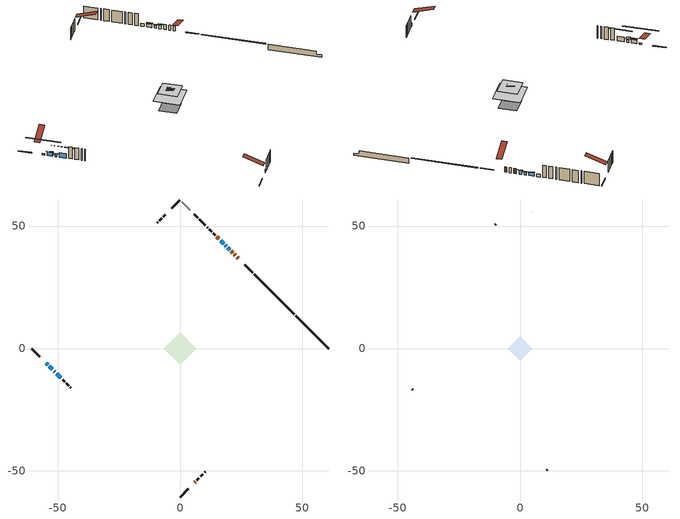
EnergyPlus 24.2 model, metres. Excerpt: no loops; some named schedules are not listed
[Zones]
conditioned space
 floor outside (Floor1 construction): -1.96,0 0,1.96 1.96,0 0,-1.96 z1
 floor adiabatic (AdiabaticFloorConstruction): -6.69,0 0,6.69 6.69,0 0,-6.69 z3.44
 floor foundation (Slab1 construction): -4.52,0 0,4.52 4.52,0 0,-4.52 z-1.13
 wall outside (RimJoist2 construction): 0,-60.65 3.28,-57.37 / -60.65,0 -57.37,-3.28 / 0,60.65 -3.28,57.37 / 29.71,30.94 26.43,34.22 z1:1.3
 wall outside (AdiabaticWallConstruction 1): 23.75,36.89 23.3,37.35 / 21.53,39.12 20.9,39.74 z1:3.03
 wall outside (AdiabaticWallConstruction): 20.25,40.4 19.6,41.05 / -53.39,-7.26 -52.1,-8.55 z1:2.47; -54.69,-5.95 -54.04,-6.6 z1:1.48; 18.95,41.7 18.51,42.14 z1:2.07; -51.44,-9.21 -51.06,-9.59 z1:1.89; 17.86,42.79 16.56,44.09 z1:2.37; -50.41,-10.24 -48.64,-12 z1:2.83
 wall outside (Wall1 construction): 6.89,-53.76 7.75,-52.9 / -47.99,-12.66 -47.12,-13.52 / -5.96,54.69 -6.82,53.83 / 14.44,46.21 13.58,47.07 z1:5.88
 wall outside (Wall2 construction): 8.41,-52.24 9.36,-51.29 / -46.47,-14.18 -45.52,-15.13 / -7.48,53.17 -8.42,52.22 / 12.92,47.73 11.97,48.68 z1:5.88
 wall outside (Wall3 construction): 10.01,-50.63 10.28,-50.37 / -44.86,-15.79 -44.59,-16.05 / -9.08,51.57 -9.35,51.3 / 11.32,49.33 11.05,49.6 z1:5.88
 wall foundation (FoundationWall1 construction): 47.26,13.38,-1.13 47.26,13.38,1 59.31,1.34,1 59.31,1.34,-0.18 60.65,0,-0.18 60.65,0,-1.13
 wall othersidecoefficients (RimJoist1 construction): 46.61,14.04 30.36,30.28 z1:1.3
 wall othersidecoefficients (AdiabaticWallConstruction 1): 22.64,38.01 22.18,38.47 z1:3.03
 wall othersidecoefficients (AdiabaticWallConstruction): 5.95,-54.69 6.23,-54.42 / 15.91,44.74 15.1,45.55 z1:2.22
 wall othersidecoefficients (Wall4 construction): 10.39,50.26 7.83,52.82 z1:5.88
 wall othersidecoefficients (Wall6 construction): 7.17,53.48 5.72,54.93 z1:5.88
 wall adiabatic (Wall8 construction): 4.28,56.36 0.66,59.99 z1:5.88
 window (WindowConstruction): 20.25,40.4 19.6,41.05 z1:2.47
 window (WindowConstruction 6): -54.69,-5.96 -54.05,-6.6 z1:1.48
 window (WindowConstruction 1): 18.94,41.7 18.51,42.13 z1:2.07
 window (WindowConstruction 2): -53.39,-7.26 -52.1,-8.55 z1:2.47
 window (WindowConstruction 5): -51.44,-9.21 -51.06,-9.59 z1:1.89
 window (WindowConstruction 3): 17.86,42.79 16.56,44.08 z1:2.37
 window (WindowConstruction 4): -50.4,-10.24 -48.64,-12 z1:2.83
 door (Door): 23.75,36.9 23.3,37.35 z1:3.03
 door inside (Door 1): 22.64,38.01 22.18,38.46 z1:3.03
 door (Door 2): 21.53,39.12 20.9,39.74 z1:3.03
 door inside (Window 1): 5.96,-54.69 6.23,-54.42 z1:2.22
 door inside (Window): 15.91,44.74 15.1,45.55 z1:2.22
 ceiling adiabatic (AdiabaticFloorConstruction): 0,-6.69 6.69,0 0,6.69 -6.69,0 z3.44
attic - vented
 floor to conditioned space (Floor2 construction Reversed): -4.93,0 0,4.93 4.93,0 0,-4.93 z5.88
 floor to conditioned space (Floor3 construction Reversed): -1.96,0 0,1.96 1.96,0 0,-1.96 z5.88
 wall outside (Wall7 construction): 10.94,-49.71 11.06,-49.59 / -43.94,-16.71 -43.81,-16.83 / -10.01,50.64 -10.13,50.52 / 5.06,55.58 4.94,55.71 z1:5.88
 roof outside (Roof1 construction): 5.3,-55.35,5.88 0.13,-50.18,8.31 -1.23,-51.54,8.31 3.94,-56.71,5.88; -55.35,-5.3,5.88 -50.18,-0.13,8.31 -51.54,1.23,8.31 -56.71,-3.94,5.88; -5.3,55.35,5.88 -0.13,50.18,8.31 1.23,51.54,8.31 -3.94,56.71,5.88; 24.41,36.24,5.88 19.24,31.07,8.31 20.6,29.71,8.31 25.77,34.88,5.88
shading: 19.39,41.26 20.46,40.19 20.67,40.4 19.6,41.47 z2.77; -49.95,-10.7 -58.79,-1.86 -59,-2.07 -50.16,-10.91 z7.27; 18.3,42.35 19.16,41.49 19.37,41.7 18.51,42.56 z2.37; -51.88,-8.76 -53.6,-7.05 -53.81,-7.26 -52.1,-8.97 z2.77; -50.74,-9.91 -51.76,-8.88 -52.63,-9.75 -51.6,-10.77 z2.35; 16.46,44.19 17.96,42.69 18.29,43.01 16.78,44.52 z2.52; -46.71,-13.94 -52.34,-8.31 -52.55,-8.52 -46.92,-14.15 z5.57
[Building]
Building 1: Terrain=Suburbs
[Site:Location]
Montreal Intl AP_QC: Latitude {deg}=45.47; Longitude {deg}=-73.74; Time Zone {hr}=-5; Elevation {m}=36; Keep Site Location Information=Yes
[Site:GroundTemperature:Shallow]
2.07863, -0.316383, -0.508184, 0.628371, 5.19101, 9.73239, 13.6695, 16.1636, 16.3755, 14.347, 10.5102, 6.10817
[Site:WaterMainsTemperature]
Calculation Method=Schedule; Temperature Schedule=mains temperature schedule
[Material] Roughness=Rough; Thermal Absorptance=0.9
Name | Thickness {m} | Conductivity {W/m-K} | Density {kg/m3} | Specific Heat {J/kg-K} | Solar Absorptance | Visible Absorptance
asphalt or fiberglass shingles | 0.00635 | 0.162714 | 1121.4 | 1465.45 | 0.4 | 0.4
ceiling loosefill ins | 0.0846667 | 0.0480833 | 16.02 | 1046.75 | 0.7 | 0.7
ceiling stud and cavity | 0.1397 | 0.10635 | 65.682 | 1177.47 | 0.7 | 0.7
ceiling stud and cavity 1 | 0.1397 | 0.159953 | 65.682 | 1177.47 | 0.7 | 0.7
concrete 4.0 in. | 0.1016 | 1.803125 | 2242.8 | 837.4 | 0.7 | 0.7
concrete 8.0 in. | 0.2032 | 1.803125 | 2242.8 | 837.4 | 0.7 | 0.7
door material | 0.04445 | 2.524375 | 512.64 | 1214.23 | 0.7 | 0.7
door material 1 | 0.04445 | 0.053851 | 512.64 | 1214.23 | 0.7 | 0.7
door material 2 | 0.04445 | 0.060037 | 512.64 | 1214.23 | 0.7 | 0.7
door material 3 | 0.04445 | 0.20624 | 512.64 | 1214.23 | 0.7 | 0.7
exterior vertical ins | 0.013071 | 0.029427 | 32.04 | 1214.23 | 0.7 | 0.7
floor covering | 0.0127 | 0.0433444 | 54.468 | 1339.84 | 0.6 | 0.6
floor rigid ins; wall rigid ins | 0.512978 | 0.029427 | 32.04 | 1214.23 | 0.7 | 0.7
floor stud and cavity | 0.1397 | 0.0912768 | 92.3553 | 1139.71 | 0.7 | 0.7
floor stud and cavity 1 | 0.1397 | 1.75129 | 37.0049 | 1207.88 | 0.7 | 0.7
furniture material conditioned space 1 | 0.1524 | 0.115458 | 640.8 | 1214.23 | 0.6 | 0.6
gypsum board | 0.0127 | 0.160291 | 801 | 837.4 | 0.6 | 0.6
gypsum board 1 | 0.0127 | 0.160291 | 801 | 837.4 | 0.7 | 0.7
osb sheathing 0.5 in. | 0.0127 | 0.115458 | 512.64 | 1214.23 | 0.7 | 0.7
osb sheathing 0.5 in. 1 | 0.0127 | 0.115458 | 512.64 | 1214.23 | 0.4 | 0.4
osb sheathing 0.75 in. | 0.01905 | 0.115458 | 512.64 | 1214.23 | 0.7 | 0.7
osb sheathing 2.0 in. | 0.0508 | 0.115458 | 512.64 | 1214.23 | 0.7 | 0.7
rim joist stud and cavity | 0.0508 | 0.756723 | 125.044 | 1163.47 | 0.6 | 0.6
rim joist stud and cavity 1 | 0.0508 | 0.0911302 | 125.044 | 1163.47 | 0.6 | 0.6
wall stud and cavity | 0.1397 | 0.177493 | 139.0536 | 1170.24 | 0.7 | 0.7
wall stud and cavity 1 | 0.1397 | 0.139681 | 139.0536 | 1170.24 | 0.7 | 0.7
wall stud and cavity 2 | 0.1397 | 0.202915 | 139.0536 | 1170.24 | 0.7 | 0.7
wall stud and cavity 3 | 0.1397 | 0.147048 | 139.0536 | 1170.24 | 0.7 | 0.7
wall stud and cavity 4 | 0.1397 | 0.108751 | 139.0536 | 1170.24 | 0.7 | 0.7
wall stud and cavity 5 | 0.0889 | 6.1454 | 50.32683 | 1063.81 | 0.6 | 0.6
wall stud and cavity 6 | 0.1397 | 0.120111 | 139.0536 | 1170.24 | 0.7 | 0.7
wall stud and cavity 7 | 0.0889 | 0.380278 | 52.3479 | 1209.89 | 0.7 | 0.7
wall stud and cavity 8 | 0.0889 | 0.391764 | 83.0341 | 1211.67 | 0.7 | 0.7
wood siding | 0.0254 | 0.102417 | 544.68 | 1172.36 | 0.4 | 0.4
wood siding 1 | 0.00254 | 0.102417 | 544.68 | 1172.36 | 0.4 | 0.4
wood siding 2; wood siding 3; wood siding 4 | 0.0254 | 0.102417 | 544.68 | 1172.36 | 0.7 | 0.7
[WindowMaterial:SimpleGlazingSystem]
Name | U-Factor {W/m2-K} | Solar Heat Gain Coefficient
WindowMaterial | 4.48392 | 0.67
WindowMaterial 1 | 5.16244 | 0.63
WindowMaterial 2 | 1.73406 | 0.4
WindowMaterial 3 | 2.26212 | 0.48
WindowMaterial 4 | 2.992306 | 0.59
WindowMaterial 5 | 5.624059 | 0.6
[Construction]
AdiabaticFloorConstruction: floor stud and cavity 1, floor rigid ins, osb sheathing 0.75 in., floor covering
AdiabaticWallConstruction: wood siding 3, wall rigid ins, wall stud and cavity 7, gypsum board
AdiabaticWallConstruction 1: wood siding 4, wall rigid ins, wall stud and cavity 7, gypsum board
Door: door material 1
Door 1: door material 2
Door 2: door material 3
Floor1 construction: floor stud and cavity, osb sheathing 0.75 in., floor covering
Floor2 construction Reversed: gypsum board, ceiling stud and cavity, ceiling loosefill ins
Floor3 construction Reversed: gypsum board, ceiling stud and cavity 1, ceiling loosefill ins
FoundationWall1 construction: concrete 8.0 in., gypsum board 1
furniture construction conditioned space 1: furniture material conditioned space 1
PartitionWallConstruction: gypsum board, wall stud and cavity 8, gypsum board
RimJoist1 construction: osb sheathing 2.0 in., rim joist stud and cavity
RimJoist2 construction: wood siding 2, osb sheathing 2.0 in., rim joist stud and cavity 1
Roof1 construction: asphalt or fiberglass shingles
Slab1 construction: concrete 4.0 in.
Wall1 construction: wood siding, osb sheathing 0.5 in., wall stud and cavity, gypsum board
Wall2 construction: wood siding, osb sheathing 0.5 in., wall stud and cavity 1, gypsum board
Wall3 construction: wood siding, osb sheathing 0.5 in., wall stud and cavity 2, gypsum board
Wall4 construction: osb sheathing 0.5 in. 1, wall stud and cavity 3, gypsum board
Wall6 construction: osb sheathing 0.5 in. 1, wall stud and cavity 4, gypsum board
Wall7 construction: wood siding 1, wall stud and cavity 5
Wall8 construction: osb sheathing 0.5 in. 1, wall stud and cavity 6, gypsum board
Window; Window 1: door material
WindowConstruction; WindowConstruction 2: WindowMaterial
WindowConstruction 1: WindowMaterial 1
WindowConstruction 3: WindowMaterial 2
WindowConstruction 4: WindowMaterial 3
WindowConstruction 5: WindowMaterial 4
WindowConstruction 6: WindowMaterial 5
[Zone] Multiplier=1; Part of Total Floor Area=Yes
Name | Volume {m3}
attic - vented | 22.2644
conditioned space | 339.5
[Space]
Name | Zone | Volume {m3}
attic - vented 1 | attic - vented | 22.2644
conditioned space 1 | conditioned space | 339.5
[ZoneInfiltration:EffectiveLeakageArea]
infil attic - vented 1: Zone or Space=attic - vented 1; Schedule=Always On Discrete; Effective Air Leakage Area {cm2}=2252; Stack Coefficient=0.000508526; Wind Coefficient=1.52362e-05
[ZoneMixing]
whole house fan mix: Zone or Space=attic - vented; Schedule=Always On Continuous; Design Flow Rate Calculation Method=Flow/Zone; Design Flow Rate {m3/s}=0; Source Zone or Space=conditioned space
[SurfaceProperty:OtherSideCoefficients]
other non-freezing space: Combined Convective/Radiative Film Coefficient {W/m2-K}=8.35; Constant Temperature Coefficient=1; External Dry-Bulb Temperature Coefficient=0; Ground Temperature Coefficient=0; Wind Speed Coefficient=0; Zone Air Temperature Coefficient=0; Constant Temperature Schedule=other non-freezing space; Previous Other Side Temperature Coefficient=0
[SurfaceProperty:ExposedFoundationPerimeter]
Slab1: Exposed Perimeter Calculation Method=TotalExposedPerimeter; Total Exposed Perimeter {m}=18.928
[InternalMass] Zone or ZoneList=conditioned space; Space or SpaceList=conditioned space 1
Name | Construction | Surface Area {m2}
furniture mass conditioned space 1 | furniture construction conditioned space 1 | 55.2399
partition wall mass | PartitionWallConstruction | 138.1
[Lights]
interior lighting: Zone or ZoneList or Space or SpaceList=conditioned space 1; Schedule=interior lighting schedule; Design Level Calculation Method=LightingLevel; Lighting Level {W}=343.2; Return Air Fraction=0; Fraction Radiant=0.6; Fraction Visible=0.2; Fraction Replaceable=1
[People]
occupants: Zone or ZoneList or Space or SpaceList=conditioned space 1; Number of People Schedule=occupants schedule; Number of People Calculation Method=People; Number of People=3; Fraction Radiant=0.314171; Sensible Heat Fraction=0.56303; Activity Level Schedule=occupants activity schedule; Carbon Dioxide Generation Rate {m3/s-W}=0; Enable ASHRAE 55 Comfort Warnings=No; Mean Radiant Temperature Calculation Type=EnclosureAveraged
[ElectricEquipment] Zone or ZoneList or Space or SpaceList=conditioned space 1; Design Level Calculation Method=EquipmentLevel
Name | Schedule | Design Level {W} | Fraction Latent | Fraction Radiant | Fraction Lost
clothes dryer | clothes dryer schedule | 140.772 | 0.015 | 0.081 | 0.85
clothes washer | clothes washer schedule | 32.1985 | 0.03 | 0.162 | 0.7
cooking range | cooking range schedule | 208.969 | 0.08 | 0.432 | 0.2
dishwasher | dishwasher schedule | 66.8632 | 0.3 | 0.18 | 0.4
fridge | fridge schedule | 72.9452 | 0 | 0.6 | 0
mech vent bath fan 0 | mech vent bath fan 0 schedule | 50.2 | 0 | 0 | 1
mech vent house fan | mech vent house fan schedule | 0 | 0 | 0 | 1
mech vent house fan cfis | mech vent house fan cfis schedule | 0 | 0 | 0 | 0
misc plug loads | misc plug loads schedule | 494.7 | 0.045 | 0.513 | 0.1
whole house fan | Always On Discrete | 0 | 0 | 0 | 1
[OtherEquipment] Zone or ZoneList or Space or SpaceList=conditioned space 1; Design Level Calculation Method=EquipmentLevel
Name | Fuel Type | Schedule | Design Level {W} | Fraction Latent | Fraction Radiant | Fraction Lost
clothes dryer 1 | Electricity | clothes dryer schedule | 0 | 0.015 | 0.081 | 0.85
cooking range 1 | Electricity | cooking range schedule | 0 | 0.08 | 0.432 | 0.2
general water use latent | None | general water use schedule | 59.3978 | 1 | 0 | 0
general water use sensible | None | general water use schedule | -58.539 | 0 | 0.6 | 0
mech vent house fan latent load | None | Always On Discrete | 0 | 1 | 0 | 0
mech vent house fan sensible load | None | Always On Discrete | 0 | 0 | 0 | 0
water heater energy adjustment1 | Electricity | Always On Discrete | 0.01 | 0 | 0 | 1
[ZoneInfiltration:DesignFlowRate] Zone or ZoneList or Space or SpaceList=conditioned space 1; Schedule=Always On Discrete; Design Flow Rate Calculation Method=Flow/Zone; Design Flow Rate {m3/s}=0
infil flow; natural vent flow; whole house fan flow
[Foundation:Kiva]
Foundation Kiva 1: Initial Indoor Air Temperature {C}=18; Wall Height Above Grade {m}=1.00002; Wall Depth Below Slab {m}=0.2032; Custom Block Material Name 1=exterior vertical ins; Custom Block Depth 1 {m}=2.13; Custom Block X Position 1 {m}=0.2159; Custom Block Z Position 1 {m}=0
[Foundation:Kiva:Settings]
Soil Conductivity {W/m-K}=0.849921; Soil Density {kg/m3}=1842.3; Soil Specific Heat {J/kg-K}=418.7; Ground Solar Absorptivity=0.9; Ground Thermal Absorptivity=0.9; Ground Surface Roughness {m}=0.03; Far-Field Width {m}=40; Deep-Ground Boundary Condition=ZeroFlux; Deep-Ground Depth {m}=40; Minimum Cell Dimension {m}=0.2; Maximum Cell Growth Coefficient=3; Simulation Timestep=Timestep
[Exterior:Lights]
exterior lighting: Schedule=exterior lighting schedule; Design Level {W}=75.6
[Schedule:Constant]
Name | Hourly Value
Always On Continuous; mech vent house fan schedule; mech vent house fan cfis schedule; Always On Discrete | 1
other non-freezing space; fridge schedule | 0
occupants activity schedule | 117.228
[Schedule:Week:Daily]
interior lighting schedule Week Rule - Jan1-Jan27: interior lighting schedule day, interior lighting schedule day, interior lighting schedule day, interior lighting schedule day, interior lighting schedule day, interior lighting schedule day, interior lighting schedule day, interior lighting schedule default day, interior lighting schedule default day, interior lighting schedule default day, interior lighting schedule default day, interior lighting schedule default day
interior lighting schedule Week Rule - Jan28-Feb3: interior lighting schedule day, interior lighting schedule day, interior lighting schedule day, interior lighting schedule day, interior lighting schedule day 1, interior lighting schedule day 1, interior lighting schedule day 1, interior lighting schedule default day, interior lighting schedule default day, interior lighting schedule default day, interior lighting schedule default day, interior lighting schedule default day
interior lighting schedule Week Rule - Feb4-Feb24: interior lighting schedule day 1, interior lighting schedule day 1, interior lighting schedule day 1, interior lighting schedule day 1, interior lighting schedule day 1, interior lighting schedule day 1, interior lighting schedule day 1, interior lighting schedule default day, interior lighting schedule default day, interior lighting schedule default day, interior lighting schedule default day, interior lighting schedule default day
interior lighting schedule Week Rule - Feb25-Mar3: interior lighting schedule day 1, interior lighting schedule day 1, interior lighting schedule day 1, interior lighting schedule day 1, interior lighting schedule day 2, interior lighting schedule day 2, interior lighting schedule day 2, interior lighting schedule default day, interior lighting schedule default day, interior lighting schedule default day, interior lighting schedule default day, interior lighting schedule default day
interior lighting schedule Week Rule - Mar4-Mar31: interior lighting schedule day 2, interior lighting schedule day 2, interior lighting schedule day 2, interior lighting schedule day 2, interior lighting schedule day 2, interior lighting schedule day 2, interior lighting schedule day 2, interior lighting schedule default day, interior lighting schedule default day, interior lighting schedule default day, interior lighting schedule default day, interior lighting schedule default day
interior lighting schedule Week Rule - Apr1-Apr28: interior lighting schedule day 3, interior lighting schedule day 3, interior lighting schedule day 3, interior lighting schedule day 3, interior lighting schedule day 3, interior lighting schedule day 3, interior lighting schedule day 3, interior lighting schedule default day, interior lighting schedule default day, interior lighting schedule default day, interior lighting schedule default day, interior lighting schedule default day
interior lighting schedule Week Rule - Apr29-May5: interior lighting schedule day 3, interior lighting schedule day 3, interior lighting schedule day 4, interior lighting schedule day 4, interior lighting schedule day 4, interior lighting schedule day 4, interior lighting schedule day 4, interior lighting schedule default day, interior lighting schedule default day, interior lighting schedule default day, interior lighting schedule default day, interior lighting schedule default day
interior lighting schedule Week Rule - May6-May26: interior lighting schedule day 4, interior lighting schedule day 4, interior lighting schedule day 4, interior lighting schedule day 4, interior lighting schedule day 4, interior lighting schedule day 4, interior lighting schedule day 4, interior lighting schedule default day, interior lighting schedule default day, interior lighting schedule default day, interior lighting schedule default day, interior lighting schedule default day
interior lighting schedule Week Rule - May27-Jun2: interior lighting schedule day 4, interior lighting schedule day 4, interior lighting schedule day 4, interior lighting schedule day 4, interior lighting schedule day 4, interior lighting schedule day 5, interior lighting schedule day 5, interior lighting schedule default day, interior lighting schedule default day, interior lighting schedule default day, interior lighting schedule default day, interior lighting schedule default day
interior lighting schedule Week Rule - Jun3-Jun30: interior lighting schedule day 5, interior lighting schedule day 5, interior lighting schedule day 5, interior lighting schedule day 5, interior lighting schedule day 5, interior lighting schedule day 5, interior lighting schedule day 5, interior lighting schedule default day, interior lighting schedule default day, interior lighting schedule default day, interior lighting schedule default day, interior lighting schedule default day
interior lighting schedule Week Rule - Jul1-Jul28: interior lighting schedule day 6, interior lighting schedule day 6, interior lighting schedule day 6, interior lighting schedule day 6, interior lighting schedule day 6, interior lighting schedule day 6, interior lighting schedule day 6, interior lighting schedule default day, interior lighting schedule default day, interior lighting schedule default day, interior lighting schedule default day, interior lighting schedule default day
interior lighting schedule Week Rule - Jul29-Aug4: interior lighting schedule day 6, interior lighting schedule day 6, interior lighting schedule day 6, interior lighting schedule day 7, interior lighting schedule day 7, interior lighting schedule day 7, interior lighting schedule day 7, interior lighting schedule default day, interior lighting schedule default day, interior lighting schedule default day, interior lighting schedule default day, interior lighting schedule default day
interior lighting schedule Week Rule - Aug5-Aug25: interior lighting schedule day 7, interior lighting schedule day 7, interior lighting schedule day 7, interior lighting schedule day 7, interior lighting schedule day 7, interior lighting schedule day 7, interior lighting schedule day 7, interior lighting schedule default day, interior lighting schedule default day, interior lighting schedule default day, interior lighting schedule default day, interior lighting schedule default day
interior lighting schedule Week Rule - Aug26-Sep1: interior lighting schedule day 7, interior lighting schedule day 7, interior lighting schedule day 7, interior lighting schedule day 7, interior lighting schedule day 7, interior lighting schedule day 7, interior lighting schedule day 8, interior lighting schedule default day, interior lighting schedule default day, interior lighting schedule default day, interior lighting schedule default day, interior lighting schedule default day
interior lighting schedule Week Rule - Sep2-Sep29: interior lighting schedule day 8, interior lighting schedule day 8, interior lighting schedule day 8, interior lighting schedule day 8, interior lighting schedule day 8, interior lighting schedule day 8, interior lighting schedule day 8, interior lighting schedule default day, interior lighting schedule default day, interior lighting schedule default day, interior lighting schedule default day, interior lighting schedule default day
interior lighting schedule Week Rule - Sep30-Oct6: interior lighting schedule day 8, interior lighting schedule day 9, interior lighting schedule day 9, interior lighting schedule day 9, interior lighting schedule day 9, interior lighting schedule day 9, interior lighting schedule day 9, interior lighting schedule default day, interior lighting schedule default day, interior lighting schedule default day, interior lighting schedule default day, interior lighting schedule default day
interior lighting schedule Week Rule - Oct7-Oct27: interior lighting schedule day 9, interior lighting schedule day 9, interior lighting schedule day 9, interior lighting schedule day 9, interior lighting schedule day 9, interior lighting schedule day 9, interior lighting schedule day 9, interior lighting schedule default day, interior lighting schedule default day, interior lighting schedule default day, interior lighting schedule default day, interior lighting schedule default day
interior lighting schedule Week Rule - Oct28-Nov3: interior lighting schedule day 9, interior lighting schedule day 9, interior lighting schedule day 9, interior lighting schedule day 9, interior lighting schedule day 10, interior lighting schedule day 10, interior lighting schedule day 10, interior lighting schedule default day, interior lighting schedule default day, interior lighting schedule default day, interior lighting schedule default day, interior lighting schedule default day
interior lighting schedule Week Rule - Nov4-Nov24: interior lighting schedule day 10, interior lighting schedule day 10, interior lighting schedule day 10, interior lighting schedule day 10, interior lighting schedule day 10, interior lighting schedule day 10, interior lighting schedule day 10, interior lighting schedule default day, interior lighting schedule default day, interior lighting schedule default day, interior lighting schedule default day, interior lighting schedule default day
interior lighting schedule Week Rule - Nov25-Dec1: interior lighting schedule day 10, interior lighting schedule day 10, interior lighting schedule day 10, interior lighting schedule day 10, interior lighting schedule day 10, interior lighting schedule day 10, interior lighting schedule day 11, interior lighting schedule default day, interior lighting schedule default day, interior lighting schedule default day, interior lighting schedule default day, interior lighting schedule default day
interior lighting schedule Week Rule - Dec2-Dec31: interior lighting schedule day 11, interior lighting schedule day 11, interior lighting schedule day 11, interior lighting schedule day 11, interior lighting schedule day 11, interior lighting schedule day 11, interior lighting schedule day 11, interior lighting schedule default day, interior lighting schedule default day, interior lighting schedule default day, interior lighting schedule default day, interior lighting schedule default day
occupants schedule Week Rule - Jan1-Dec31: occupants schedule day, occupants schedule day, occupants schedule day, occupants schedule day, occupants schedule day, occupants schedule day, occupants schedule day, occupants schedule default day, occupants schedule default day, occupants schedule default day, occupants schedule default day, occupants schedule default day
clothes dryer schedule Week Rule - Jan1-Dec31: clothes dryer schedule day, clothes dryer schedule day, clothes dryer schedule day, clothes dryer schedule day, clothes dryer schedule day, clothes dryer schedule day, clothes dryer schedule day, clothes dryer schedule default day, clothes dryer schedule default day, clothes dryer schedule default day, clothes dryer schedule default day, clothes dryer schedule default day
clothes washer schedule Week Rule - Jan1-Dec31: clothes washer schedule day, clothes washer schedule day, clothes washer schedule day, clothes washer schedule day, clothes washer schedule day, clothes washer schedule day, clothes washer schedule day, clothes washer schedule default day, clothes washer schedule default day, clothes washer schedule default day, clothes washer schedule default day, clothes washer schedule default day
cooking range schedule Week Rule - Jan1-Dec31: cooking range schedule day, cooking range schedule day, cooking range schedule day, cooking range schedule day, cooking range schedule day, cooking range schedule day, cooking range schedule day, cooking range schedule default day, cooking range schedule default day, cooking range schedule default day, cooking range schedule default day, cooking range schedule default day
dishwasher schedule Week Rule - Jan1-Dec31: dishwasher schedule day, dishwasher schedule day, dishwasher schedule day, dishwasher schedule day, dishwasher schedule day, dishwasher schedule day, dishwasher schedule day, dishwasher schedule default day, dishwasher schedule default day, dishwasher schedule default day, dishwasher schedule default day, dishwasher schedule default day
mech vent bath fan 0 schedule Week Rule - Jan1-Dec31: mech vent bath fan 0 schedule day, mech vent bath fan 0 schedule day, mech vent bath fan 0 schedule day, mech vent bath fan 0 schedule day, mech vent bath fan 0 schedule day, mech vent bath fan 0 schedule day, mech vent bath fan 0 schedule day, mech vent bath fan 0 schedule default day, mech vent bath fan 0 schedule default day, mech vent bath fan 0 schedule default day, mech vent bath fan 0 schedule default day, mech vent bath fan 0 schedule default day
misc plug loads schedule Week Rule - Jan1-Dec31: misc plug loads schedule day, misc plug loads schedule day, misc plug loads schedule day, misc plug loads schedule day, misc plug loads schedule day, misc plug loads schedule day, misc plug loads schedule day, misc plug loads schedule default day, misc plug loads schedule default day, misc plug loads schedule default day, misc plug loads schedule default day, misc plug loads schedule default day
general water use schedule Week Rule - Jan1-Dec31: general water use schedule day, general water use schedule day, general water use schedule day, general water use schedule day, general water use schedule day, general water use schedule day, general water use schedule day, general water use schedule default day, general water use schedule default day, general water use schedule default day, general water use schedule default day, general water use schedule default day
exterior lighting schedule Week Rule - Jan1-Jan27: exterior lighting schedule day, exterior lighting schedule day, exterior lighting schedule day, exterior lighting schedule day, exterior lighting schedule day, exterior lighting schedule day, exterior lighting schedule day, exterior lighting schedule default day, exterior lighting schedule default day, exterior lighting schedule default day, exterior lighting schedule default day, exterior lighting schedule default day
exterior lighting schedule Week Rule - Jan28-Feb3: exterior lighting schedule day, exterior lighting schedule day, exterior lighting schedule day, exterior lighting schedule day, exterior lighting schedule day 1, exterior lighting schedule day 1, exterior lighting schedule day 1, exterior lighting schedule default day, exterior lighting schedule default day, exterior lighting schedule default day, exterior lighting schedule default day, exterior lighting schedule default day
exterior lighting schedule Week Rule - Feb4-Feb24: exterior lighting schedule day 1, exterior lighting schedule day 1, exterior lighting schedule day 1, exterior lighting schedule day 1, exterior lighting schedule day 1, exterior lighting schedule day 1, exterior lighting schedule day 1, exterior lighting schedule default day, exterior lighting schedule default day, exterior lighting schedule default day, exterior lighting schedule default day, exterior lighting schedule default day
exterior lighting schedule Week Rule - Feb25-Mar3: exterior lighting schedule day 1, exterior lighting schedule day 1, exterior lighting schedule day 1, exterior lighting schedule day 1, exterior lighting schedule day 2, exterior lighting schedule day 2, exterior lighting schedule day 2, exterior lighting schedule default day, exterior lighting schedule default day, exterior lighting schedule default day, exterior lighting schedule default day, exterior lighting schedule default day
exterior lighting schedule Week Rule - Mar4-Mar31: exterior lighting schedule day 2, exterior lighting schedule day 2, exterior lighting schedule day 2, exterior lighting schedule day 2, exterior lighting schedule day 2, exterior lighting schedule day 2, exterior lighting schedule day 2, exterior lighting schedule default day, exterior lighting schedule default day, exterior lighting schedule default day, exterior lighting schedule default day, exterior lighting schedule default day
exterior lighting schedule Week Rule - Apr1-Apr28: exterior lighting schedule day 3, exterior lighting schedule day 3, exterior lighting schedule day 3, exterior lighting schedule day 3, exterior lighting schedule day 3, exterior lighting schedule day 3, exterior lighting schedule day 3, exterior lighting schedule default day, exterior lighting schedule default day, exterior lighting schedule default day, exterior lighting schedule default day, exterior lighting schedule default day
exterior lighting schedule Week Rule - Apr29-May5: exterior lighting schedule day 3, exterior lighting schedule day 3, exterior lighting schedule day 4, exterior lighting schedule day 4, exterior lighting schedule day 4, exterior lighting schedule day 4, exterior lighting schedule day 4, exterior lighting schedule default day, exterior lighting schedule default day, exterior lighting schedule default day, exterior lighting schedule default day, exterior lighting schedule default day
exterior lighting schedule Week Rule - May6-May26: exterior lighting schedule day 4, exterior lighting schedule day 4, exterior lighting schedule day 4, exterior lighting schedule day 4, exterior lighting schedule day 4, exterior lighting schedule day 4, exterior lighting schedule day 4, exterior lighting schedule default day, exterior lighting schedule default day, exterior lighting schedule default day, exterior lighting schedule default day, exterior lighting schedule default day
exterior lighting schedule Week Rule - May27-Jun2: exterior lighting schedule day 4, exterior lighting schedule day 4, exterior lighting schedule day 4, exterior lighting schedule day 4, exterior lighting schedule day 4, exterior lighting schedule day 5, exterior lighting schedule day 5, exterior lighting schedule default day, exterior lighting schedule default day, exterior lighting schedule default day, exterior lighting schedule default day, exterior lighting schedule default day
exterior lighting schedule Week Rule - Jun3-Jun30: exterior lighting schedule day 5, exterior lighting schedule day 5, exterior lighting schedule day 5, exterior lighting schedule day 5, exterior lighting schedule day 5, exterior lighting schedule day 5, exterior lighting schedule day 5, exterior lighting schedule default day, exterior lighting schedule default day, exterior lighting schedule default day, exterior lighting schedule default day, exterior lighting schedule default day
exterior lighting schedule Week Rule - Jul1-Jul28: exterior lighting schedule day 6, exterior lighting schedule day 6, exterior lighting schedule day 6, exterior lighting schedule day 6, exterior lighting schedule day 6, exterior lighting schedule day 6, exterior lighting schedule day 6, exterior lighting schedule default day, exterior lighting schedule default day, exterior lighting schedule default day, exterior lighting schedule default day, exterior lighting schedule default day
exterior lighting schedule Week Rule - Jul29-Aug4: exterior lighting schedule day 6, exterior lighting schedule day 6, exterior lighting schedule day 6, exterior lighting schedule day 7, exterior lighting schedule day 7, exterior lighting schedule day 7, exterior lighting schedule day 7, exterior lighting schedule default day, exterior lighting schedule default day, exterior lighting schedule default day, exterior lighting schedule default day, exterior lighting schedule default day
exterior lighting schedule Week Rule - Aug5-Aug25: exterior lighting schedule day 7, exterior lighting schedule day 7, exterior lighting schedule day 7, exterior lighting schedule day 7, exterior lighting schedule day 7, exterior lighting schedule day 7, exterior lighting schedule day 7, exterior lighting schedule default day, exterior lighting schedule default day, exterior lighting schedule default day, exterior lighting schedule default day, exterior lighting schedule default day
exterior lighting schedule Week Rule - Aug26-Sep1: exterior lighting schedule day 7, exterior lighting schedule day 7, exterior lighting schedule day 7, exterior lighting schedule day 7, exterior lighting schedule day 7, exterior lighting schedule day 7, exterior lighting schedule day 8, exterior lighting schedule default day, exterior lighting schedule default day, exterior lighting schedule default day, exterior lighting schedule default day, exterior lighting schedule default day
exterior lighting schedule Week Rule - Sep2-Sep29: exterior lighting schedule day 8, exterior lighting schedule day 8, exterior lighting schedule day 8, exterior lighting schedule day 8, exterior lighting schedule day 8, exterior lighting schedule day 8, exterior lighting schedule day 8, exterior lighting schedule default day, exterior lighting schedule default day, exterior lighting schedule default day, exterior lighting schedule default day, exterior lighting schedule default day
exterior lighting schedule Week Rule - Sep30-Oct6: exterior lighting schedule day 8, exterior lighting schedule day 9, exterior lighting schedule day 9, exterior lighting schedule day 9, exterior lighting schedule day 9, exterior lighting schedule day 9, exterior lighting schedule day 9, exterior lighting schedule default day, exterior lighting schedule default day, exterior lighting schedule default day, exterior lighting schedule default day, exterior lighting schedule default day
[Schedule:Year]
interior lighting schedule: interior lighting schedule Week Rule - Jan1-Jan27, 1, 1, 1, 27, interior lighting schedule Week Rule - Jan28-Feb3, 1, 28, 2, 3, interior lighting schedule Week Rule - Feb4-Feb24, 2, 4, 2, 24, interior lighting schedule Week Rule - Feb25-Mar3, 2, 25, 3, 3, interior lighting schedule Week Rule - Mar4-Mar31, 3, 4, 3, 31, interior lighting schedule Week Rule - Apr1-Apr28, 4, 1, 4, 28, interior lighting schedule Week Rule - Apr29-May5, 4, 29, 5, 5, interior lighting schedule Week Rule - May6-May26, 5, 6, 5, 26, interior lighting schedule Week Rule - May27-Jun2, 5, 27, 6, 2, interior lighting schedule Week Rule - Jun3-Jun30, 6, 3, 6, 30, interior lighting schedule Week Rule - Jul1-Jul28, 7, 1, 7, 28, interior lighting schedule Week Rule - Jul29-Aug4, 7, 29, 8, 4, interior lighting schedule Week Rule - Aug5-Aug25, 8, 5, 8, 25, interior lighting schedule Week Rule - Aug26-Sep1, 8, 26, 9, 1, interior lighting schedule Week Rule - Sep2-Sep29, 9, 2, 9, 29, interior lighting schedule Week Rule - Sep30-Oct6, 9, 30, 10, 6, interior lighting schedule Week Rule - Oct7-Oct27, 10, 7, 10, 27, interior lighting schedule Week Rule - Oct28-Nov3, 10, 28, 11, 3, interior lighting schedule Week Rule - Nov4-Nov24, 11, 4, 11, 24, interior lighting schedule Week Rule - Nov25-Dec1, 11, 25, 12, 1, interior lighting schedule Week Rule - Dec2-Dec31, 12, 2, 12, 31
occupants schedule: occupants schedule Week Rule - Jan1-Dec31, 1, 1, 12, 31
clothes dryer schedule: clothes dryer schedule Week Rule - Jan1-Dec31, 1, 1, 12, 31
clothes washer schedule: clothes washer schedule Week Rule - Jan1-Dec31, 1, 1, 12, 31
cooking range schedule: cooking range schedule Week Rule - Jan1-Dec31, 1, 1, 12, 31
dishwasher schedule: dishwasher schedule Week Rule - Jan1-Dec31, 1, 1, 12, 31
mech vent bath fan 0 schedule: mech vent bath fan 0 schedule Week Rule - Jan1-Dec31, 1, 1, 12, 31
misc plug loads schedule: misc plug loads schedule Week Rule - Jan1-Dec31, 1, 1, 12, 31
general water use schedule: general water use schedule Week Rule - Jan1-Dec31, 1, 1, 12, 31
exterior lighting schedule: exterior lighting schedule Week Rule - Jan1-Jan27, 1, 1, 1, 27, exterior lighting schedule Week Rule - Jan28-Feb3, 1, 28, 2, 3, exterior lighting schedule Week Rule - Feb4-Feb24, 2, 4, 2, 24, exterior lighting schedule Week Rule - Feb25-Mar3, 2, 25, 3, 3, exterior lighting schedule Week Rule - Mar4-Mar31, 3, 4, 3, 31, exterior lighting schedule Week Rule - Apr1-Apr28, 4, 1, 4, 28, exterior lighting schedule Week Rule - Apr29-May5, 4, 29, 5, 5, exterior lighting schedule Week Rule - May6-May26, 5, 6, 5, 26, exterior lighting schedule Week Rule - May27-Jun2, 5, 27, 6, 2, exterior lighting schedule Week Rule - Jun3-Jun30, 6, 3, 6, 30, exterior lighting schedule Week Rule - Jul1-Jul28, 7, 1, 7, 28, exterior lighting schedule Week Rule - Jul29-Aug4, 7, 29, 8, 4, exterior lighting schedule Week Rule - Aug5-Aug25, 8, 5, 8, 25, exterior lighting schedule Week Rule - Aug26-Sep1, 8, 26, 9, 1, exterior lighting schedule Week Rule - Sep2-Sep29, 9, 2, 9, 29, exterior lighting schedule Week Rule - Sep30-Oct6, 9, 30, 10, 6, exterior lighting schedule Week Rule - Oct7-Oct27, 10, 7, 10, 27, exterior lighting schedule Week Rule - Oct28-Nov3, 10, 28, 11, 3, exterior lighting schedule Week Rule - Nov4-Nov24, 11, 4, 11, 24, exterior lighting schedule Week Rule - Nov25-Dec1, 11, 25, 12, 1, exterior lighting schedule Week Rule - Dec2-Dec31, 12, 2, 12, 31
[Schedule:Compact]
mains temperature schedule: Through: 01/01, For: AllDays, Until: 24:00, 6.56833, Through: 01/02, For: AllDays, Until: 24:00, 6.48722, Through: 01/03, For: AllDays, Until: 24:00, 6.40722, Through: 01/04, For: AllDays, Until: 24:00, 6.32889, Through: 01/05, For: AllDays, Until: 24:00, 6.25167, Through: 01/06, For: AllDays, Until: 24:00, 6.17611, Through: 01/07, For: AllDays, Until: 24:00, 6.10222, Through: 01/08, For: AllDays, Until: 24:00, 6.02944, Through: 01/09, For: AllDays, Until: 24:00, 5.95833, Through: 01/10, For: AllDays, Until: 24:00, 5.88889, Through: 01/11, For: AllDays, Until: 24:00, 5.82056, Through: 01/12, For: AllDays, Until: 24:00, 5.75444, Through: 01/13, For: AllDays, Until: 24:00, 5.68944, Through: 01/14, For: AllDays, Until: 24:00, 5.62611, Through: 01/15, For: AllDays, Until: 24:00, 5.56444, Through: 01/16, For: AllDays, Until: 24:00, 5.50444, Through: 01/17, For: AllDays, Until: 24:00, 5.44611, Through: 01/18, For: AllDays, Until: 24:00, 5.38944, Through: 01/19, For: AllDays, Until: 24:00, 5.33389, Through: 01/20, For: AllDays, Until: 24:00, 5.28111, Through: 01/21, For: AllDays, Until: 24:00, 5.22944, Through: 01/22, For: AllDays, Until: 24:00, 5.17944, Through: 01/23, For: AllDays, Until: 24:00, 5.13111, Through: 01/24, For: AllDays, Until: 24:00, 5.085, Through: 01/25, For: AllDays, Until: 24:00, 5.04056, Through: 01/26, For: AllDays, Until: 24:00, 4.99778, Through: 01/27, For: AllDays, Until: 24:00, 4.95667, Through: 01/28, For: AllDays, Until: 24:00, 4.91778, Through: 01/29, For: AllDays, Until: 24:00, 4.88056, Through: 01/30, For: AllDays, Until: 24:00, 4.845, Through: 01/31, For: AllDays, Until: 24:00, 4.81167, Through: 02/01, For: AllDays, Until: 24:00, 4.77944, Through: 02/02, For: AllDays, Until: 24:00, 4.75, Through: 02/03, For: AllDays, Until: 24:00, 4.72167, Through: 02/04, For: AllDays, Until: 24:00, 4.69611, Through: 02/05, For: AllDays, Until: 24:00, 4.67167, Through: 02/06, For: AllDays, Until: 24:00, 4.64944, Through: 02/07, For: AllDays, Until: 24:00, 4.62889, Through: 02/08, For: AllDays, Until: 24:00, 4.61056, Through: 02/09, For: AllDays, Until: 24:00, 4.59389, Through: 02/10, For: AllDays, Until: 24:00, 4.57944, Through: 02/11, For: AllDays, Until: 24:00, 4.56667, Through: 02/12, For: AllDays, Until: 24:00, 4.55611, Through: 02/13, For: AllDays, Until: 24:00, 4.54722, Through: 02/14, For: AllDays, Until: 24:00, 4.54056, Through: 02/15, For: AllDays, Until: 24:00, 4.53556, Through: 02/16, For: AllDays, Until: 24:00, 4.53278, Through: 02/17, For: AllDays, Until: 24:00, 4.53167, Through: 02/18, For: AllDays, Until: 24:00, 4.53278, Through: 02/19, For: AllDays, Until: 24:00, 4.53556, Through: 02/20, For: AllDays, Until: 24:00, 4.54056, Through: 02/21, For: AllDays, Until: 24:00, 4.54722, Through: 02/22, For: AllDays, Until: 24:00, 4.55611, Through: 02/23, For: AllDays, Until: 24:00, 4.56667, Through: 02/24, For: AllDays, Until: 24:00, 4.57944, Through: 02/25, For: AllDays, Until: 24:00, 4.59389, Through: 02/26, For: AllDays, Until: 24:00, 4.61056, Through: 02/27, For: AllDays, Until: 24:00, 4.62889, Through: 02/28, For: AllDays, Until: 24:00, 4.64889, Through: 03/01, For: AllDays, Until: 24:00, 4.67111, Through: 03/02, For: AllDays, Until: 24:00, 4.69556, Through: 03/03, For: AllDays, Until: 24:00, 4.72167, Through: 03/04, For: AllDays, Until: 24:00, 4.74944, Through: 03/05, For: AllDays, Until: 24:00, 4.77944, Through: 03/06, For: AllDays, Until: 24:00, 4.81111, Through: 03/07, For: AllDays, Until: 24:00, 4.84444, Through: 03/08, For: AllDays, Until: 24:00, 4.88, Through: 03/09, For: AllDays, Until: 24:00, 4.91722, Through: 03/10, For: AllDays, Until: 24:00, 4.95611, Through: 03/11, For: AllDays, Until: 24:00, 4.99722, Through: 03/12, For: AllDays, Until: 24:00, 5.04, Through: 03/13, For: AllDays, Until: 24:00, 5.08444, Through: 03/14, For: AllDays, Until: 24:00, 5.13056, Through: 03/15, For: AllDays, Until: 24:00, 5.17889, Through: 03/16, For: AllDays, Until: 24:00, 5.22833, Through: 03/17, For: AllDays, Until: 24:00, 5.28, Through: 03/18, For: AllDays, Until: 24:00, 5.33333, Through: 03/19, For: AllDays, Until: 24:00, 5.38833, Through: 03/20, For: AllDays, Until: 24:00, 5.445, Through: 03/21, For: AllDays, Until: 24:00, 5.50333, Through: 03/22, For: AllDays, Until: 24:00, 5.56333, Through: 03/23, For: AllDays, Until: 24:00, 5.625, Through: 03/24, For: AllDays, Until: 24:00, 5.68833, Through: 03/25, For: AllDays, Until: 24:00, 5.75333, Through: 03/26, For: AllDays, Until: 24:00, 5.81944, Through: 03/27, For: AllDays, Until: 24:00, 5.88778, Through: 03/28, For: AllDays, Until: 24:00, 5.95722, Through: 03/29, For: AllDays, Until: 24:00, 6.02833, Through: 03/30, For: AllDays, Until: 24:00, 6.10111, Through: 03/31, For: AllDays, Until: 24:00, 6.175, Through: 04/01, For: AllDays, Until: 24:00, 6.25056, Through: 04/02, For: AllDays, Until: 24:00, 6.32778, Through: 04/03, For: AllDays, Until: 24:00, 6.40611, Through: 04/04, For: AllDays, Until: 24:00, 6.48556, Through: 04/05, For: AllDays, Until: 24:00, 6.56722, Through: 04/06, For: AllDays, Until: 24:00, 6.64944, Through: 04/07, For: AllDays, Until: 24:00, 6.73333, Through: 04/08, For: AllDays, Until: 24:00, 6.81833, Through: 04/09, For: AllDays, Until: 24:00, 6.905, Through: 04/10, For: AllDays, Until: 24:00, 6.99278, Through: 04/11, For: AllDays, Until: 24:00, 7.08111, Through: 04/12, For: AllDays, Until: 24:00, 7.17167, Through: 04/13, For: AllDays, Until: 24:00, 7.26278, Through: 04/14, For: AllDays, Until: 24:00, 7.355, Through: 04/15, For: AllDays, Until: 24:00, 7.44833, Through: 04/16, For: AllDays, Until: 24:00, 7.54278, Through: 04/17, For: AllDays, Until: 24:00, 7.63889, Through: 04/18, For: AllDays, Until: 24:00, 7.735, Through: 04/19, For: AllDays, Until: 24:00, 7.83278, Through: 04/20, For: AllDays, Until: 24:00, 7.93167, Through: 04/21, For: AllDays, Until: 24:00, 8.03111, Through: 04/22, For: AllDays, Until: 24:00, 8.13167, Through: 04/23, For: AllDays, Until: 24:00, 8.23278, Through: 04/24, For: AllDays, Until: 24:00, 8.335, Through: 04/25, For: AllDays, Until: 24:00, 8.43778, Through: 04/26, For: AllDays, Until: 24:00, 8.54167, Through: 04/27, For: AllDays, Until: 24:00, 8.64611, Through: 04/28, For: AllDays, Until: 24:00, 8.75167, Through: 04/29, For: AllDays, Until: 24:00, 8.85778, Through: 04/30, For: AllDays, Until: 24:00, 8.96444, Through: 05/01, For: AllDays, Until: 24:00, 9.07167, Through: 05/02, For: AllDays, Until: 24:00, 9.17944, Through: 05/03, For: AllDays, Until: 24:00, 9.28778, Through: 05/04, For: AllDays, Until: 24:00, 9.39667, Through: 05/05, For: AllDays, Until: 24:00, 9.50667, Through: 05/06, For: AllDays, Until: 24:00, 9.61667, Through: 05/07, For: AllDays, Until: 24:00, 9.72667, Through: 05/08, For: AllDays, Until: 24:00, 9.83778, Through: 05/09, For: AllDays, Until: 24:00, 9.94889, Through: 05/10, For: AllDays, Until: 24:00, 10.0606, Through: 05/11, For: AllDays, Until: 24:00, 10.1722, Through: 05/12, For: AllDays, Until: 24:00, 10.2844, Through: 05/13, For: AllDays, Until: 24:00, 10.3967, Through: 05/14, For: AllDays, Until: 24:00, 10.5094, Through: 05/15, For: AllDays, Until: 24:00, 10.6222, Through: 05/16, For: AllDays, Until: 24:00, 10.735, Through: 05/17, For: AllDays, Until: 24:00, 10.8478, Through: 05/18, For: AllDays, Until: 24:00, 10.9611, Through: 05/19, For: AllDays, Until: 24:00, 11.0744, Through: 05/20, For: AllDays, Until: 24:00, 11.1872, Through: 05/21, For: AllDays, Until: 24:00, 11.3006, Through: 05/22, For: AllDays, Until: 24:00, 11.4133, Through: 05/23, For: AllDays, Until: 24:00, 11.5267, Through: 05/24, For: AllDays, Until: 24:00, 11.6394, Through: 05/25, For: AllDays, Until: 24:00, 11.7522, Through: 05/26, For: AllDays, Until: 24:00, 11.8644, Through: 05/27, For: AllDays, Until: 24:00, 11.9767, Through: 05/28, For: AllDays, Until: 24:00, 12.0889, Through: 05/29, For: AllDays, Until: 24:00, 12.2006, Through: 05/30, For: AllDays, Until: 24:00, 12.3122, Through: 05/31, For: AllDays, Until: 24:00, 12.4228, Through: 06/01, For: AllDays, Until: 24:00, 12.5339, Through: 06/02, For: AllDays, Until: 24:00, 12.6439, Through: 06/03, For: AllDays, Until: 24:00, 12.7539, Through: 06/04, For: AllDays, Until: 24:00, 12.8628, Through: 06/05, For: AllDays, Until: 24:00, 12.9717, Through: 06/06, For: AllDays, Until: 24:00, 13.08, Through: 06/07, For: AllDays, Until: 24:00, 13.1878, Through: 06/08, For: AllDays, Until: 24:00, 13.2944, Through: 06/09, For: AllDays, Until: 24:00, 13.4011, Through: 06/10, For: AllDays, Until: 24:00, 13.5067, Through: 06/11, For: AllDays, Until: 24:00, 13.6117, Through: 06/12, For: AllDays, Until: 24:00, 13.7156, Through: 06/13, For: AllDays, Until: 24:00, 13.8194, Through: 06/14, For: AllDays, Until: 24:00, 13.9222, Through: 06/15, For: AllDays, Until: 24:00, 14.0239, Through: 06/16, For: AllDays, Until: 24:00, 14.125, Through: 06/17, For: AllDays, Until: 24:00, 14.225, Through: 06/18, For: AllDays, Until: 24:00, 14.3239, Through: 06/19, For: AllDays, Until: 24:00, 14.4222, Through: 06/20, For: AllDays, Until: 24:00, 14.5194, Through: 06/21, For: AllDays, Until: 24:00, 14.6156, Through: 06/22, For: AllDays, Until: 24:00, 14.7106, Through: 06/23, For: AllDays, Until: 24:00, 14.805, Through: 06/24, For: AllDays, Until: 24:00, 14.8978, Through: 06/25, For: AllDays, Until: 24:00, 14.9894, Through: 06/26, For: AllDays, Until: 24:00, 15.0806, Through: 06/27, For: AllDays, Until: 24:00, 15.17, Through: 06/28, For: AllDays, Until: 24:00, 15.2583, Through: 06/29, For: AllDays, Until: 24:00, 15.3456, Through: 06/30, For: AllDays, Until: 24:00, 15.4311, Through: 07/01, For: AllDays, Until: 24:00, 15.5161, Through: 07/02, For: AllDays, Until: 24:00, 15.5989, Through: 07/03, For: AllDays, Until: 24:00, 15.6811, Through: 07/04, For: AllDays, Until: 24:00, 15.7617, Through: 07/05, For: AllDays, Until: 24:00, 15.8411, Through: 07/06, For: AllDays, Until: 24:00, 15.9189, Through: 07/07, For: AllDays, Until: 24:00, 15.995, Through: 07/08, For: AllDays, Until: 24:00, 16.07, Through: 07/09, For: AllDays, Until: 24:00, 16.1433, Through: 07/10, For: AllDays, Until: 24:00, 16.2156, Through: 07/11, For: AllDays, Until: 24:00, 16.2861, Through: 07/12, For: AllDays, Until: 24:00, 16.355, Through: 07/13, For: AllDays, Until: 24:00, 16.4222, Through: 07/14, For: AllDays, Until: 24:00, 16.4878, Through: 07/15, For: AllDays, Until: 24:00, 16.5522, Through: 07/16, For: AllDays, Until: 24:00, 16.615, Through: 07/17, For: AllDays, Until: 24:00, 16.6756, Through: 07/18, For: AllDays, Until: 24:00, 16.735, Through: 07/19, For: AllDays, Until: 24:00, 16.7928, Through: 07/20, For: AllDays, Until: 24:00, 16.8489, Through: 07/21, For: AllDays, Until: 24:00, 16.9028, Through: 07/22, For: AllDays, Until: 24:00, 16.9556, Through: 07/23, For: AllDays, Until: 24:00, 17.0061, Through: 07/24, For: AllDays, Until: 24:00, 17.0556, Through: 07/25, For: AllDays, Until: 24:00, 17.1028, Through: 07/26, For: AllDays, Until: 24:00, 17.1483, Through: 07/27, For: AllDays, Until: 24:00, 17.1917, Through: 07/28, For: AllDays, Until: 24:00, 17.2339, Through: 07/29, For: AllDays, Until: 24:00, 17.2739, Through: 07/30, For: AllDays, Until: 24:00, 17.3122, Through: 07/31, For: AllDays, Until: 24:00, 17.3489, Through: 08/01, For: AllDays, Until: 24:00, 17.3833, Through: 08/02, For: AllDays, Until: 24:00, 17.4161, Through: 08/03, For: AllDays, Until: 24:00, 17.4467, Through: 08/04, For: AllDays, Until: 24:00, 17.4761, Through: 08/05, For: AllDays, Until: 24:00, 17.5028, Through: 08/06, For: AllDays, Until: 24:00, 17.5283, Through: 08/07, For: AllDays, Until: 24:00, 17.5517, Through: 08/08, For: AllDays, Until: 24:00, 17.5728, Through: 08/09, For: AllDays, Until: 24:00, 17.5922, Through: 08/10, For: AllDays, Until: 24:00, 17.61, Through: 08/11, For: AllDays, Until: 24:00, 17.6256, Through: 08/12, For: AllDays, Until: 24:00, 17.6394, Through: 08/13, For: AllDays, Until: 24:00, 17.6511, Through: 08/14, For: AllDays, Until: 24:00, 17.6611, Through: 08/15, For: AllDays, Until: 24:00, 17.6689, Through: 08/16, For: AllDays, Until: 24:00, 17.675, Through: 08/17, For: AllDays, Until: 24:00, 17.6789, Through: 08/18, For: AllDays, Until: 24:00, 17.6811, Through: 08/19, For: AllDays, Until: 24:00, 17.6811, Through: 08/20, For: AllDays, Until: 24:00, 17.6794, Through: 08/21, For: AllDays, Until: 24:00, 17.6756, Through: 08/22, For: AllDays, Until: 24:00, 17.67, Through: 08/23, For: AllDays, Until: 24:00, 17.6622, Through: 08/24, For: AllDays, Until: 24:00, 17.6528, Through: 08/25, For: AllDays, Until: 24:00, 17.6411, Through: 08/26, For: AllDays, Until: 24:00, 17.6278, Through: 08/27, For: AllDays, Until: 24:00, 17.6122, Through: 08/28, For: AllDays, Until: 24:00, 17.595, Through: 08/29, For: AllDays, Until: 24:00, 17.5756, Through: 08/30, For: AllDays, Until: 24:00, 17.5544, Through: 08/31, For: AllDays, Until: 24:00, 17.5311, Through: 09/01, For: AllDays, Until: 24:00, 17.5061, Through: 09/02, For: AllDays, Until: 24:00, 17.4794, Through: 09/03, For: AllDays, Until: 24:00, 17.4506, Through: 09/04, For: AllDays, Until: 24:00, 17.42, Through: 09/05, For: AllDays, Until: 24:00, 17.3878, Through: 09/06, For: AllDays, Until: 24:00, 17.3533, Through: 09/07, For: AllDays, Until: 24:00, 17.3172, Through: 09/08, For: AllDays, Until: 24:00, 17.2789, Through: 09/09, For: AllDays, Until: 24:00, 17.2389, Through: 09/10, For: AllDays, Until: 24:00, 17.1972, Through: 09/11, For: AllDays, Until: 24:00, 17.1539, Through: 09/12, For: AllDays, Until: 24:00, 17.1083, Through: 09/13, For: AllDays, Until: 24:00, 17.0617, Through: 09/14, For: AllDays, Until: 24:00, 17.0128, Through: 09/15, For: AllDays, Until: 24:00, 16.9622, Through: 09/16, For: AllDays, Until: 24:00, 16.9094, Through: 09/17, For: AllDays, Until: 24:00, 16.8556, Through: 09/18, For: AllDays, Until: 24:00, 16.8, Through: 09/19, For: AllDays, Until: 24:00, 16.7422, Through: 09/20, For: AllDays, Until: 24:00, 16.6833, Through: 09/21, For: AllDays, Until: 24:00, 16.6228, Through: 09/22, For: AllDays, Until: 24:00, 16.56, Through: 09/23, For: AllDays, Until: 24:00, 16.4961, Through: 09/24, For: AllDays, Until: 24:00, 16.4306, Through: 09/25, For: AllDays, Until: 24:00, 16.3633, Through: 09/26, For: AllDays, Until: 24:00, 16.295, Through: 09/27, For: AllDays, Until: 24:00, 16.2244, Through: 09/28, For: AllDays, Until: 24:00, 16.1528, Through: 09/29, For: AllDays, Until: 24:00, 16.0794, Through: 09/30, For: AllDays, Until: 24:00, 16.0044, Through: 10/01, For: AllDays, Until: 24:00, 15.9283, Through: 10/02, For: AllDays, Until: 24:00, 15.8511, Through: 10/03, For: AllDays, Until: 24:00, 15.7717, Through: 10/04, For: AllDays, Until: 24:00, 15.6917, Through: 10/05, For: AllDays, Until: 24:00, 15.6094, Through: 10/06, For: AllDays, Until: 24:00, 15.5267, Through: 10/07, For: AllDays, Until: 24:00, 15.4422, Through: 10/08, For: AllDays, Until: 24:00, 15.3567, Through: 10/09, For: AllDays, Until: 24:00, 15.2694, Through: 10/10, For: AllDays, Until: 24:00, 15.1811, Through: 10/11, For: AllDays, Until: 24:00, 15.0917, Through: 10/12, For: AllDays, Until: 24:00, 15.0011, Through: 10/13, For: AllDays, Until: 24:00, 14.9094, Through: 10/14, For: AllDays, Until: 24:00, 14.8167, Through: 10/15, For: AllDays, Until: 24:00, 14.7228, Through: 10/16, For: AllDays, Until: 24:00, 14.6278, Through: 10/17, For: AllDays, Until: 24:00, 14.5317, Through: 10/18, For: AllDays, Until: 24:00, 14.4344, Through: 10/19, For: AllDays, Until: 24:00, 14.3367, Through: 10/20, For: AllDays, Until: 24:00, 14.2378, Through: 10/21, For: AllDays, Until: 24:00, 14.1378, Through: 10/22, For: AllDays, Until: 24:00, 14.0367, Through: 10/23, For: AllDays, Until: 24:00, 13.935, Through: 10/24, For: AllDays, Until: 24:00, 13.8322, Through: 10/25, For: AllDays, Until: 24:00, 13.7289, Through: 10/26, For: AllDays, Until: 24:00, 13.625, Through: 10/27, For: AllDays, Until: 24:00, 13.52, Through: 10/28, For: AllDays, Until: 24:00, 13.4144, Through: 10/29, For: AllDays, Until: 24:00, 13.3083, Through: 10/30, For: AllDays, Until: 24:00, 13.2011, Through: 10/31, For: AllDays, Until: 24:00, 13.0939, Through: 11/01, For: AllDays, Until: 24:00, 12.9856, Through: 11/02, For: AllDays, Until: 24:00, 12.8767, Through: 11/03, For: AllDays, Until: 24:00, 12.7678, Through: 11/04, For: AllDays, Until: 24:00, 12.6578, Through: 11/05, For: AllDays, Until: 24:00, 12.5478, Through: 11/06, For: AllDays, Until: 24:00, 12.4372, Through: 11/07, For: AllDays, Until: 24:00, 12.3261, Through: 11/08, For: AllDays, Until: 24:00, 12.215, Through: 11/09, For: AllDays, Until: 24:00, 12.1033, Through: 11/10, For: AllDays, Until: 24:00, 11.9911, Through: 11/11, For: AllDays, Until: 24:00, 11.8789, Through: 11/12, For: AllDays, Until: 24:00, 11.7667, Through: 11/13, For: AllDays, Until: 24:00, 11.6539, Through: 11/14, For: AllDays, Until: 24:00, 11.5411, Through: 11/15, For: AllDays, Until: 24:00, 11.4278, Through: 11/16, For: AllDays, Until: 24:00, 11.315, Through: 11/17, For: AllDays, Until: 24:00, 11.2017, Through: 11/18, For: AllDays, Until: 24:00, 11.0889, Through: 11/19, For: AllDays, Until: 24:00, 10.9756, Through: 11/20, For: AllDays, Until: 24:00, 10.8622, Through: 11/21, For: AllDays, Until: 24:00, 10.7494, Through: 11/22, For: AllDays, Until: 24:00, 10.6367, Through: 11/23, For: AllDays, Until: 24:00, 10.5239, Through: 11/24, For: AllDays, Until: 24:00, 10.4111, Through: 11/25, For: AllDays, Until: 24:00, 10.2989, Through: 11/26, For: AllDays, Until: 24:00, 10.1867, Through: 11/27, For: AllDays, Until: 24:00, 10.0744, Through: 11/28, For: AllDays, Until: 24:00, 9.96333, Through: 11/29, For: AllDays, Until: 24:00, 9.85167, Through: 11/30, For: AllDays, Until: 24:00, 9.74111, Through: 12/01, For: AllDays, Until: 24:00, 9.63056, Through: 12/02, For: AllDays, Until: 24:00, 9.52056, Through: 12/03, For: AllDays, Until: 24:00, 9.41111, Through: 12/04, For: AllDays, Until: 24:00, 9.30167, Through: 12/05, For: AllDays, Until: 24:00, 9.19333, Through: 12/06, For: AllDays, Until: 24:00, 9.08556, Through: 12/07, For: AllDays, Until: 24:00, 8.97778, Through: 12/08, For: AllDays, Until: 24:00, 8.87111, Through: 12/09, For: AllDays, Until: 24:00, 8.765, Through: 12/10, For: AllDays, Until: 24:00, 8.66, Through: 12/11, For: AllDays, Until: 24:00, 8.555, Through: 12/12, For: AllDays, Until: 24:00, 8.45111, Through: 12/13, For: AllDays, Until: 24:00, 8.34833, Through: 12/14, For: AllDays, Until: 24:00, 8.24611, Through: 12/15, For: AllDays, Until: 24:00, 8.14444, Through: 12/16, For: AllDays, Until: 24:00, 8.04389, Through: 12/17, For: AllDays, Until: 24:00, 7.94444, Through: 12/18, For: AllDays, Until: 24:00, 7.84556, Through: 12/19, For: AllDays, Until: 24:00, 7.74778, Through: 12/20, For: AllDays, Until: 24:00, 7.65111, Through: 12/21, For: AllDays, Until: 24:00, 7.555, Through: 12/22, For: AllDays, Until: 24:00, 7.46056, Through: 12/23, For: AllDays, Until: 24:00, 7.36667, Through: 12/24, For: AllDays, Until: 24:00, 7.27444, Through: 12/25, For: AllDays, Until: 24:00, 7.18278, Through: 12/26, For: AllDays, Until: 24:00, 7.09278, Through: 12/27, For: AllDays, Until: 24:00, 7.00389, Through: 12/28, For: AllDays, Until: 24:00, 6.91611, Through: 12/29, For: AllDays, Until: 24:00, 6.82944, Through: 12/30, For: AllDays, Until: 24:00, 6.74389, Through: 12/31, For: AllDays, Until: 24:00, 6.66
